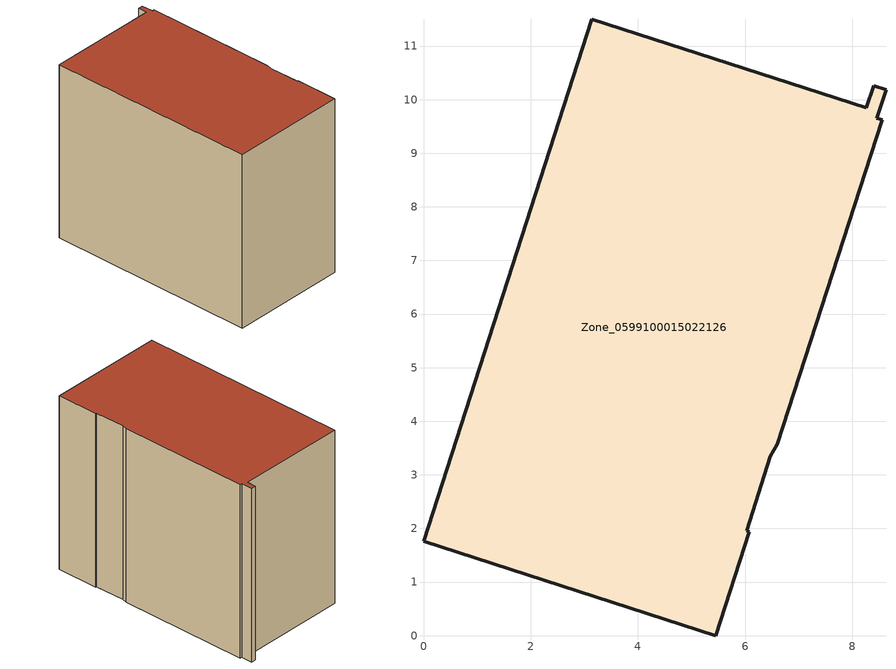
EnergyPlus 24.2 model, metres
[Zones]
Zone_0599100015022126
 floor ground (C_G): 6.08,1.94 5.45,0 0,1.76 3.14,11.5 8.27,9.84 8.4,10.26 8.63,10.19 8.46,9.65 8.56,9.63 6.6,3.57 6.47,3.35 6.03,1.95 z0.96
 wall outside (C_F): 6.47,3.35 6.6,3.57 8.56,9.63 8.46,9.65 8.63,10.19 8.4,10.26 8.27,9.84 3.14,11.5 0,1.76 5.45,0 6.08,1.94 6.03,1.95 6.47,3.35 z0.96:9.53
 roof outside (C_R): 5.45,0 6.08,1.94 6.03,1.95 6.47,3.35 6.6,3.57 8.56,9.63 8.46,9.65 8.63,10.19 8.4,10.26 8.27,9.84 3.14,11.5 0,1.76 z9.53
[BUILDING]
Pand.0599100015022126: North Axis=0; Terrain=City; Loads Convergence Tolerance Value=0.04; Temperature Convergence Tolerance Value=0.4; Solar Distribution=FullExterior; Maximum Number of Warmup Days=25; Minimum Number of Warmup Days=1
[Site:Location]
Rotterdam.The.Hague.AP_ZH_NLD Design_Conditions: Latitude=51.96; Longitude=4.45; Time Zone=1; Elevation=-4.5
[SITE:GROUNDTEMPERATURE:BUILDINGSURFACE]
18, 18, 18, 18, 18, 18, 18, 18, 18, 18, 18, 18
[MATERIAL] Thermal Absorptance=0.9; Solar Absorptance=0.7; Visible Absorptance=0.7
Name | Roughness | Thickness | Conductivity | Density | Specific Heat
G.TC.2006-2014 | MediumSmooth | 0.15 | 0.06 | 540 | 1210
F.TC.2006-2014 | Rough | 0.3 | 0.12 | 1920 | 840
R.TC.2006-2014 | MediumRough | 0.2 | 0.08 | 1500 | 1000
[CONSTRUCTION]
C_G: G.TC.2006-2014
C_F: F.TC.2006-2014
C_R: R.TC.2006-2014
[ZONE]
Zone_0599100015022126: Type=1; Multiplier=1; Ceiling Height=Autocalculate; Volume=Autocalculate; Floor Area=autocalculate; Part of Total Floor Area=Yes
[ZONEINFILTRATION:DESIGNFLOWRATE]
Infil_Zone_0599100015022126: Zone or ZoneList or Space or SpaceList=Zone_0599100015022126; Schedule=AlwaysOn; Design Flow Rate Calculation Method=Flow/Area; Flow Rate per Floor Area=0.0015; Constant Term Coefficient=1; Temperature Term Coefficient=0; Velocity Term Coefficient=0; Velocity Squared Term Coefficient=0
[HVACTEMPLATE:ZONE:IDEALLOADSAIRSYSTEM]
Zone_0599100015022126: Maximum Heating Supply Air Temperature=50; Minimum Cooling Supply Air Temperature=13; Maximum Heating Supply Air Humidity Ratio=0.0156; Minimum Cooling Supply Air Humidity Ratio=0.0077; Heating Limit=NoLimit; Cooling Limit=NoLimit; Dehumidification Control Type=ConstantSensibleHeatRatio; Cooling Sensible Heat Ratio=0.7; Dehumidification Setpoint=60; Humidification Control Type=None; Humidification Setpoint=30; Outdoor Air Method=None; Outdoor Air Flow Rate per Person=0.00944; Outdoor Air Flow Rate per Zone Floor Area=0; Outdoor Air Flow Rate per Zone=0; Demand Controlled Ventilation Type=None; Outdoor Air Economizer Type=NoEconomizer; Heat Recovery Type=None; Sensible Heat Recovery Effectiveness=0.7; Latent Heat Recovery Effectiveness=0.65
[ZONECONTROL:THERMOSTAT]
ThermostatControl_Zone_0599100015022126: Zone or ZoneList=Zone_0599100015022126; Control Type Schedule=DualSetpointControlType; Control 1=Thermostat_Zone_0599100015022126; Temperature Difference Between Cutout And Setpoint=0
[THERMOSTATSETPOINT:DUALSETPOINT]
Thermostat_Zone_0599100015022126: Heating Setpoint Temperature Schedule=HeatingSetpoint_Zone_0599100015022126; Cooling Setpoint Temperature Schedule=CoolingSetpoint_Zone_0599100015022126
[SCHEDULE:COMPACT]
HeatingSetpoint_Zone_0599100015022126: Through: 12/31, For: AllDays, Until: 24:00, 21
CoolingSetpoint_Zone_0599100015022126: Through: 12/31, For: AllDays, Until: 24:00, 24
DualSetpointControlType: Through: 12/31, For: AllDays, Until: 24:00, 4
AlwaysOn: Through: 12/31, For: AllDays, Until: 24:00, 1
